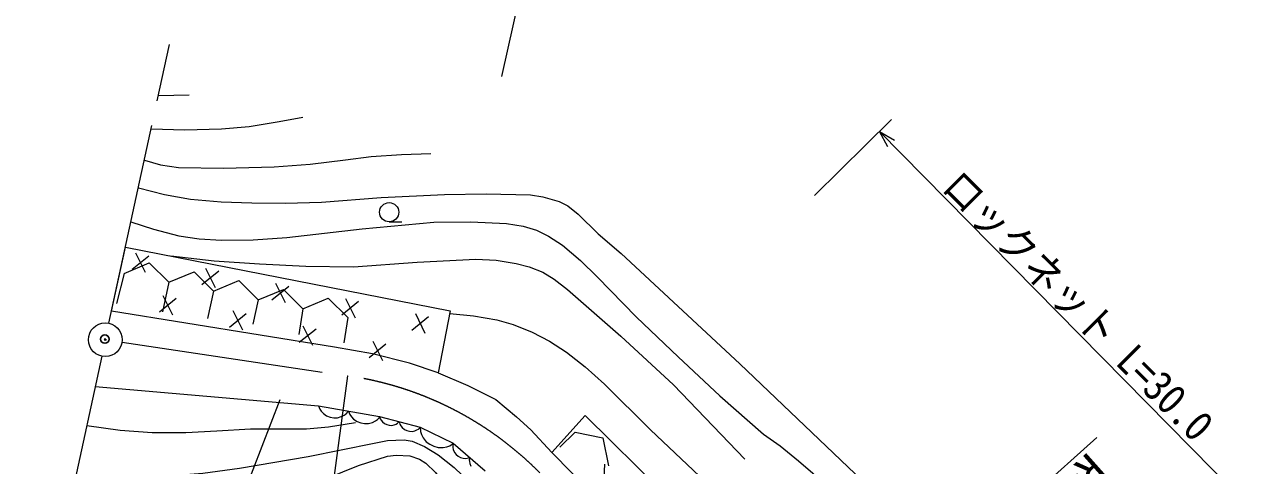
# Model space of a CAD drawing. Units: millimetres, scale not verified. Extents: x 40000 to 680000, y 20000 to 380000.
# Drawn here: x 278016 to 350295, y 291181 to 317346 of the extents above; entities that cross this region are included whole.
import ezdxf
from ezdxf.enums import TextEntityAlignment as Align

# ---------------------------------------------------------------- set-up
doc = ezdxf.new("R2010")
doc.units = ezdxf.units.MM
doc.header["$LTSCALE"] = 1000
doc.header["$PDMODE"] = 32
doc.header["$PDSIZE"] = 500
doc.linetypes.add('CHAIN', pattern=[18.5, 12, -1.5, 3.5, -1.5])
for name, color, linetype, lineweight in [('M-BGD', 7, 'Continuous', 13), ('M-BGD-EXST', 7, 'Continuous', 13), ('M-BMK', 2, 'CHAIN', 13), ('M-BMK-SRVR', 3, 'Continuous', 13), ('M-STR-HTXT', 7, 'Continuous', 13)]:
    doc.layers.add(name, color=color, linetype=linetype, lineweight=lineweight)
doc.layers.add('M-OTRS', color=6, linetype='Continuous')
doc.styles.add('ＭＳ ゴシック', font='')
doc.styles.get('ＭＳ ゴシック').set_extended_font_data('MS Gothic')

msp = doc.modelspace()

# ---------------------------------------------------------------- linework, layer by layer
at = {"layer": 'M-BGD'}
for p, q in [((285966, 313136), (287776, 313163)), ((299642, 305638), (300392, 305638)), ((283183, 300343), (284009, 304140)), ((284009, 304140), (303263, 300351)), ((284399, 302823), (285393, 303630)), ((284611, 303800), (285180, 302653)), ((283922, 302581), (285423, 303203)), ((285423, 303203), (286574, 302057)), ((288757, 302898), (289326, 301751)), ((283922, 302581), (283476, 300798)), ((286574, 302057), (288075, 302680)), ((288075, 302680), (289226, 301534)), ((288544, 301921), (289539, 302728)), ((289226, 301534), (290727, 302156)), ((290727, 302156), (291878, 301010)), ((286574, 302057), (286206, 300297)), ((289226, 301534), (288881, 299907)), ((291878, 301010), (293379, 301632)), ((292690, 301019), (293684, 301826)), ((292903, 301996), (293472, 300849)), ((293379, 301632), (294530, 300486)), ((286021, 300299), (287015, 301106)), ((286233, 301276), (286802, 300129)), ((291878, 301010), (291555, 299572)), ((294530, 300486), (296031, 301108)), ((296031, 301108), (297183, 299963)), ((296836, 300117), (297830, 300924)), ((297048, 301094), (297617, 299947)), ((296409, 298214), (283183, 300343)), ((290166, 299397), (291161, 300204)), ((290379, 300374), (290948, 299227)), ((294530, 300486), (294285, 298960)), ((297183, 299963), (296960, 298458)), ((300981, 299215), (301976, 300022)), ((301194, 300192), (301763, 299045)), ((303263, 300351), (302551, 296687)), ((294312, 298495), (295306, 299302)), ((294524, 299472), (295094, 298325)), ((298670, 298570), (299239, 297423)), ((298649, 297807), (296409, 298214)), ((298458, 297593), (299452, 298400)), ((300854, 297264), (298649, 297807)), ((302551, 296687), (300854, 297264)), ((302551, 296687), (304307, 295940)), ((282214, 295880), (295455, 294728)), ((304307, 295940), (305961, 295092)), ((305961, 295092), (307191, 294074)), ((295455, 294728), (299075, 294094)), ((295455, 294728), (295530, 294533)), ((295530, 294533), (295618, 294407)), ((295618, 294407), (295741, 294276)), ((295741, 294276), (295935, 294133)), ((296965, 294171), (297090, 294259)), ((297090, 294259), (297228, 294418)), ((297228, 294418), (297307, 294211)), ((297307, 294211), (297400, 294079)), ((295935, 294133), (296141, 294060)), ((296141, 294060), (296354, 294023)), ((296354, 294023), (296573, 294021)), ((296573, 294021), (296805, 294090)), ((296805, 294090), (296965, 294171)), ((297400, 294079), (297530, 293940)), ((297530, 293940), (297735, 293789)), ((297735, 293789), (297953, 293712)), ((297953, 293712), (298177, 293673)), ((298177, 293673), (298408, 293671)), ((298408, 293671), (298653, 293744)), ((298653, 293744), (298822, 293830)), ((298822, 293830), (298954, 293922)), ((298954, 293922), (299099, 294090)), ((299075, 294094), (301475, 293462)), ((299075, 294094), (299114, 293960)), ((299114, 293960), (299165, 293872)), ((299165, 293872), (299240, 293778)), ((299240, 293778), (299361, 293671)), ((299361, 293671), (299494, 293611)), ((299494, 293611), (299633, 293575)), ((299633, 293575), (299778, 293561)), ((299778, 293561), (299936, 293594)), ((299936, 293594), (300047, 293640)), ((300047, 293640), (300135, 293691)), ((300135, 293691), (300235, 293789)), ((300235, 293789), (300278, 293643)), ((300278, 293643), (300333, 293548)), ((300333, 293548), (300414, 293446)), ((301384, 293352), (301493, 293458)), ((301475, 293462), (303433, 292515)), ((301475, 293462), (301498, 293207)), ((307191, 294074), (308039, 293311)), ((309293, 291957), (311261, 294162)), ((311261, 294162), (333247, 272413)), ((300414, 293446), (300545, 293331)), ((300545, 293331), (300689, 293266)), ((300689, 293266), (300840, 293226)), ((300840, 293226), (300998, 293212)), ((300998, 293212), (301168, 293247)), ((301168, 293247), (301289, 293296)), ((301289, 293296), (301384, 293352)), ((301498, 293207), (301559, 293031)), ((301559, 293031), (301660, 292835)), ((301660, 292835), (301840, 292601)), ((308039, 293311), (309293, 291957)), ((310666, 293165), (309756, 292281)), ((310666, 293165), (312315, 292826)), ((312315, 292826), (312637, 291173)), ((301840, 292601), (302059, 292447)), ((302059, 292447), (302296, 292332)), ((302296, 292332), (302553, 292256)), ((302553, 292256), (302848, 292260)), ((302848, 292260), (303064, 292302)), ((303064, 292302), (303241, 292364)), ((303241, 292364), (303455, 292504)), ((303433, 292515), (303407, 292366)), ((303407, 292366), (303414, 292256)), ((303414, 292256), (303442, 292129)), ((303433, 292515), (305327, 290873)), ((303442, 292129), (303509, 291967)), ((303509, 291967), (303610, 291846)), ((303610, 291846), (303727, 291743)), ((303727, 291743), (303862, 291661)), ((303862, 291661), (304031, 291618)), ((304031, 291618), (304161, 291609)), ((304161, 291609), (304271, 291616)), ((304271, 291616), (304415, 291664)), ((304415, 291664), (304391, 291526)), ((304391, 291526), (304398, 291424)), ((304398, 291424), (304424, 291307)), ((304424, 291307), (304485, 291158)), ((323950, 277062), (309293, 291957)), ((312408, 291269), (312339, 289990))]:
    msp.add_line(p, q, dxfattribs=at)
for points in [[(285533, 311146), (287533, 311091), (289695, 311143), (291333, 311299), (293111, 311578), (294524, 311844)], [(285132, 309302), (286095, 309026), (287155, 308850), (289828, 308822), (292825, 308898), (294959, 309054), (297044, 309311), (298572, 309505), (300368, 309623), (302111, 309685)], [(284775, 307659), (286324, 307255), (287863, 306973), (289684, 306819), (291505, 306767), (293505, 306736), (295622, 306813), (299167, 307079), (302920, 307254), (305398, 307303), (308015, 307243), (308757, 307129), (309723, 306847), (310227, 306584), (310852, 306094), (312028, 304935), (313389, 303756), (320426, 297224), (327263, 290697), (330377, 287956), (333428, 285410), (336505, 283458)], [(284335, 305638), (285663, 305193), (287181, 304811), (288369, 304632), (289704, 304543), (291580, 304567), (293575, 304702), (298033, 305228), (302281, 305622), (304478, 305639), (306600, 305543), (307585, 305381), (308367, 305135), (309094, 304793), (309918, 304258), (310983, 303347), (311975, 302367), (314313, 299987), (316770, 297637), (319240, 295329), (321841, 293039), (322822, 292348), (323900, 291455), (331122, 285261)], [(286688, 303613), (289273, 303332), (291949, 303144), (294707, 302999), (297518, 302964), (301308, 303251), (304781, 303417), (305980, 303357), (307171, 303176), (307949, 302969), (308746, 302645), (309426, 302239), (310215, 301626), (313378, 298849), (316489, 295975), (320727, 291557)], [(303235, 300205), (304631, 300071), (306033, 299828), (306995, 299549), (308112, 299097), (309151, 298552), (310161, 297899), (311269, 297040), (312398, 296017), (315135, 293297), (318046, 290556)], [(281709, 293553), (283693, 293293), (285590, 293145), (287591, 293141), (289428, 293238), (291424, 293357), (293337, 293369), (294738, 293371), (296035, 293474), (297643, 293744)], [(281060, 290563), (283860, 290526), (286790, 290598), (288596, 290739), (290778, 291022), (294838, 291728), (298745, 292508), (299545, 292669), (300536, 292718), (301000, 292626), (301744, 292317), (302555, 291817), (303504, 291078), (305939, 288708), (308391, 286174), (310538, 283833), (312770, 281553), (313968, 280457)], [(280577, 288339), (283971, 288540), (287355, 288848), (290514, 289295), (293669, 289843), (294844, 290093), (295972, 290435), (297823, 291179), (299541, 291745), (300058, 291807), (300872, 291753), (301440, 291566), (301822, 291328), (302387, 290765), (302886, 290108), (304088, 288576), (305396, 287083), (306462, 285890), (307460, 284610), (308632, 282987), (309825, 281527), (312026, 279341)]]:
    msp.add_lwpolyline(points, dxfattribs=at)
msp.add_circle((299642, 306208), 570, dxfattribs=at)
at = {"layer": 'M-BGD-EXST'}
msp.add_line((285852, 276147), (293187, 295094), dxfattribs=at)
at = {"layer": 'M-BMK'}
for p, q in [((283026, 299622), (286624, 316157)), ((283803, 298498), (297171, 296508)), ((282602, 297668), (278016, 276534))]:
    msp.add_line(p, q, dxfattribs=at)
msp.add_arc((294330, 276710), 20000, 44.62337, 81.83459, dxfattribs=at)
at = {"layer": 'M-BMK-SRVR'}
for radius in [1000, 40]:
    msp.add_circle((282814, 298645), radius, dxfattribs=at)
at = {"layer": 'M-OTRS'}
msp.add_point((282788, 298683), dxfattribs=at)
at = {"layer": 'M-STR-HTXT'}
for p, q in [((307488, 319570), (306310, 314255)), ((324849, 307206), (329415, 311704)), ((329205, 310093), (328703, 311002)), ((328703, 311002), (329604, 310486)), ((328703, 311002), (350295, 289079)), ((297171, 296508), (294520, 276761)), ((322377, 275598), (341589, 292854))]:
    msp.add_line(p, q, dxfattribs=at)

# ---------------------------------------------------------------- texts
at = {"layer": 'M-STR-HTXT', "style": 'ＭＳ ゴシック'}
for s, rotation, width, p in [('ロックネット L=30.0', 315, 0.9, (331888, 307202)), ('R=50', 221.6, 1.05, (340738, 292454))]:
    msp.add_text(s, height=1833, rotation=rotation, dxfattribs=dict(at, width=width)).set_placement(p, align=Align.BOTTOM_LEFT)

doc.saveas('drawing.dxf')
